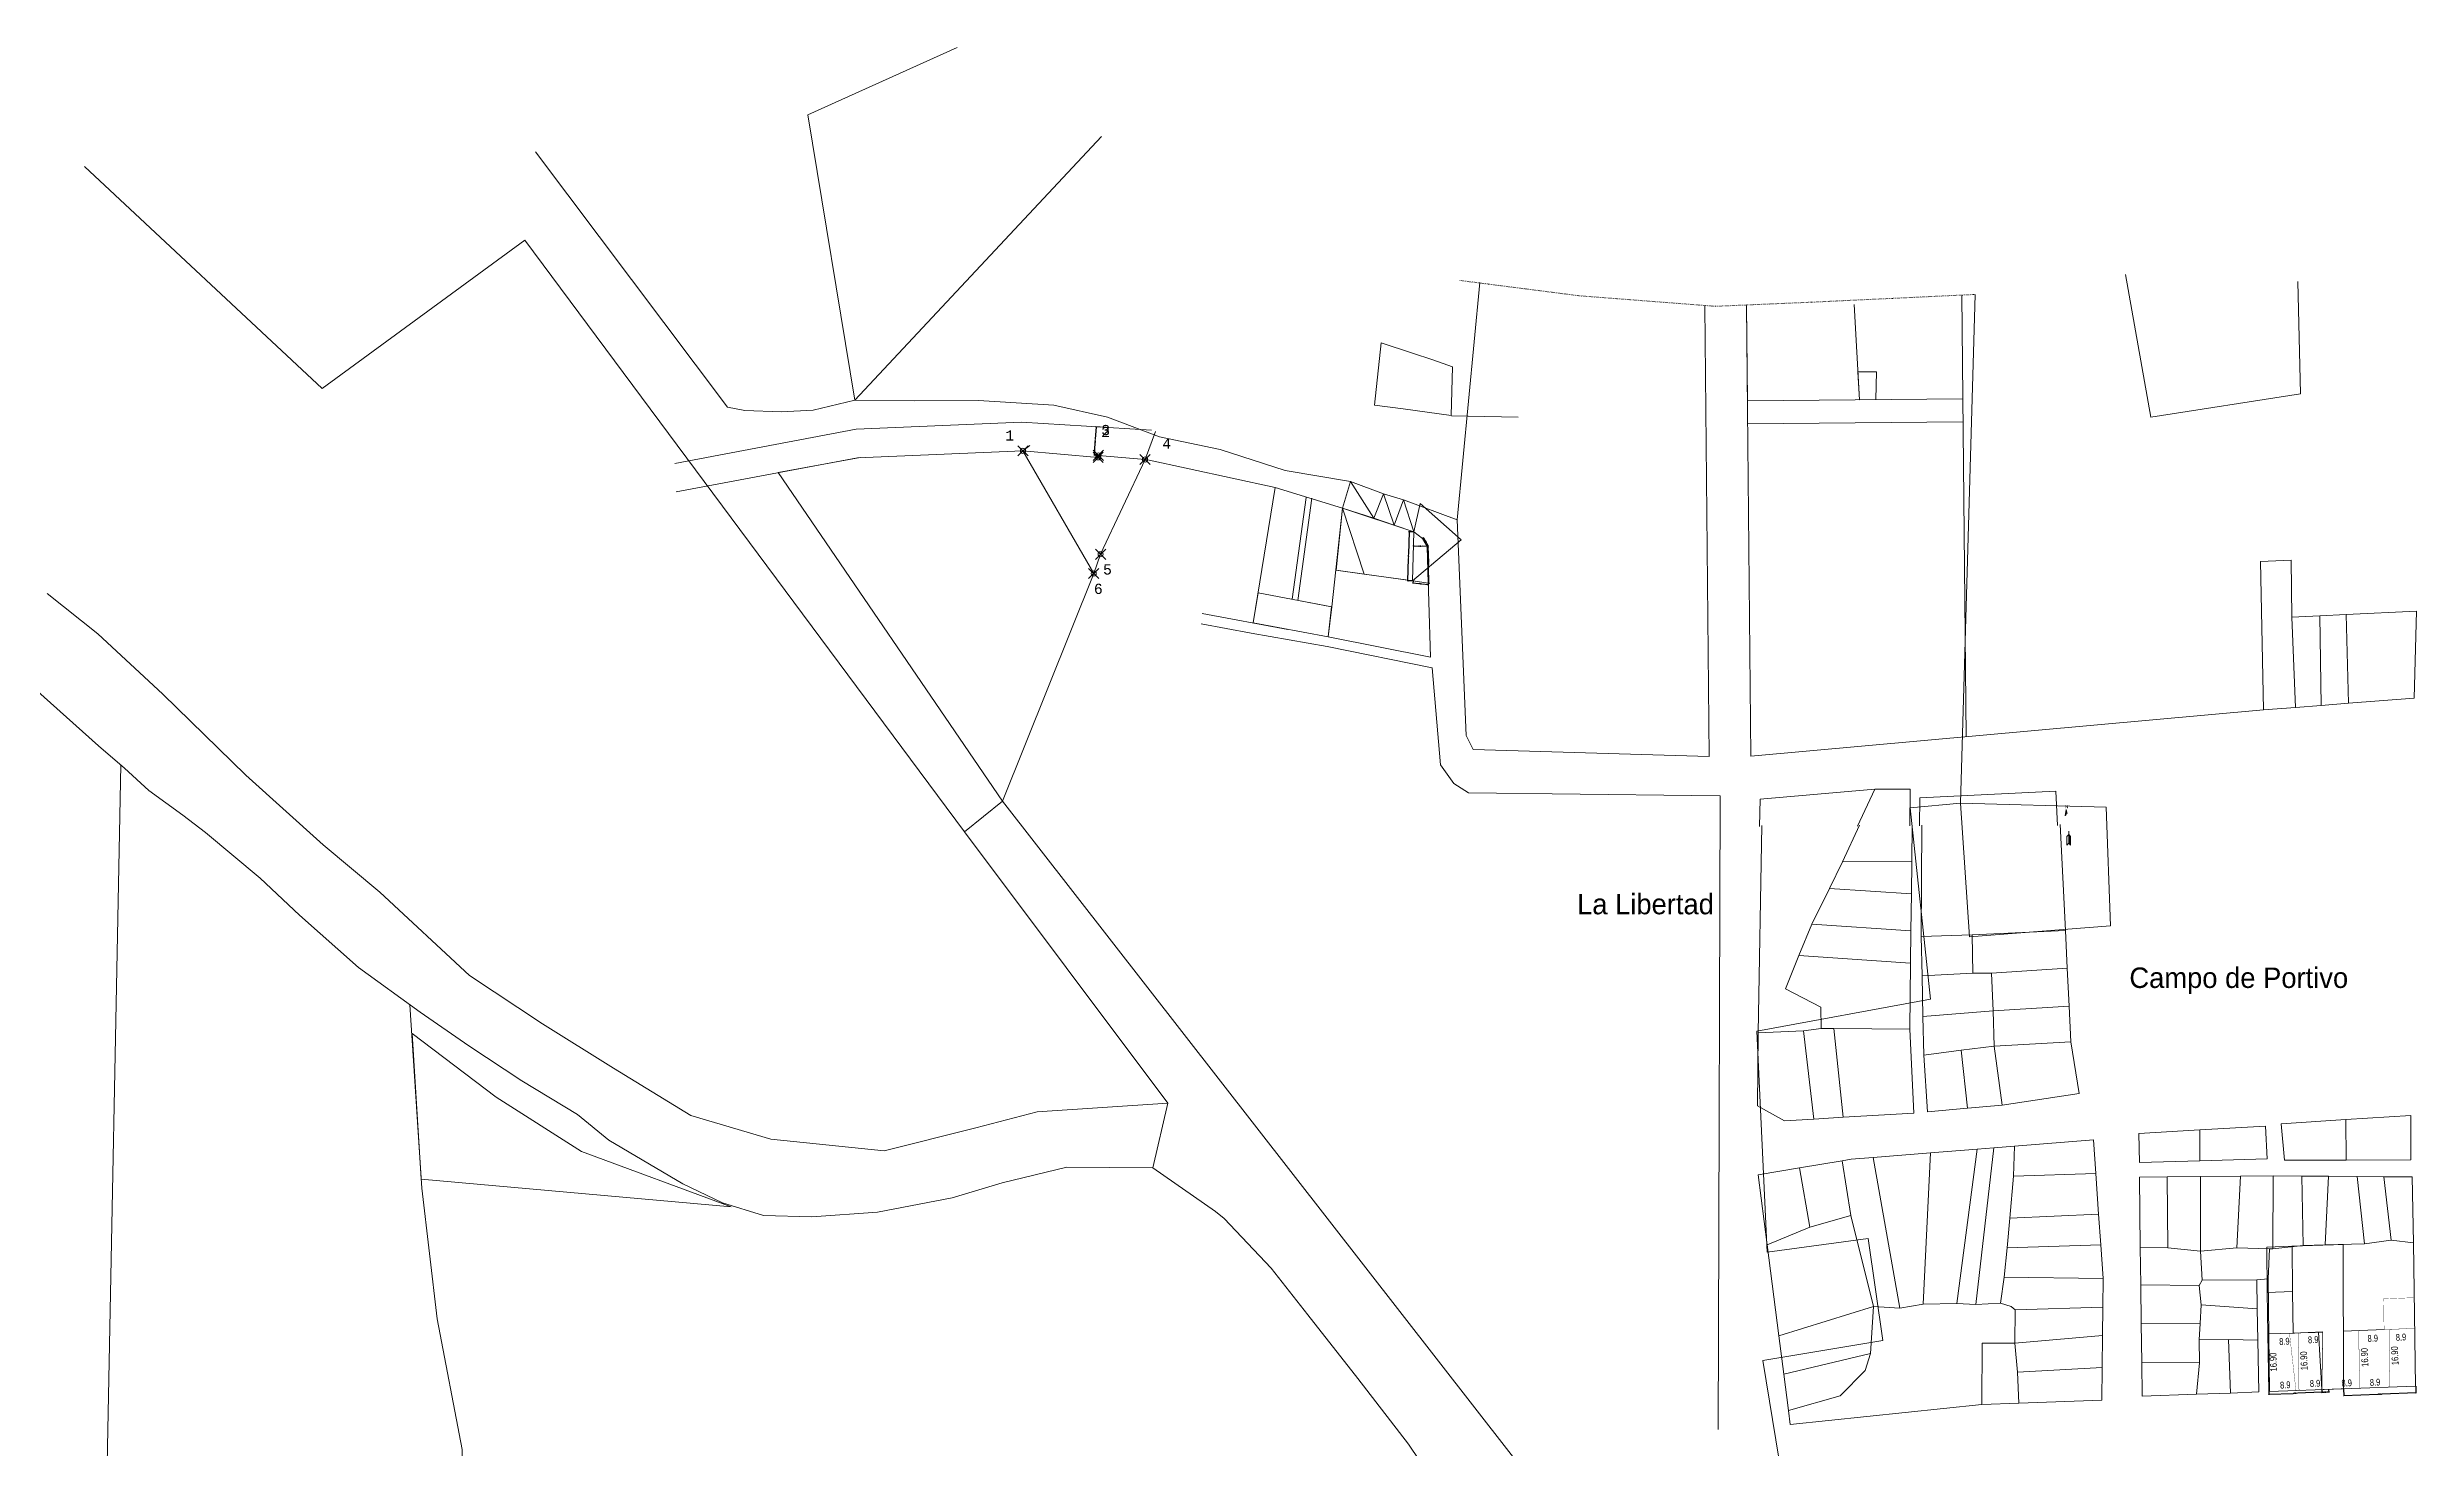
# Model space of a CAD drawing. Header units: millimetres. Extents: x 605783 to 622482, y 1302882 to 1322290.
# Drawn here: x 620974 to 621670, y 1321553 to 1321964 of the extents above; entities that cross this region are included whole.
import ezdxf
from ezdxf.enums import TextEntityAlignment as Align

# ---------------------------------------------------------------- set-up
doc = ezdxf.new("R2010")
doc.units = ezdxf.units.MM
doc.header["$PDMODE"] = 35
doc.header["$PDSIZE"] = 1.5
doc.linetypes.add('DOT', pattern=[0.25, 0, -0.25])
for name, color, linetype in [('2', 7, 'Continuous'), ('3', 7, 'Continuous'), ('4', 7, 'Continuous'), ('CVL_CUADCON_LIN', 8, 'Continuous'), ('CVL_CUADCON_TIT', 1, 'Continuous'), ('CVL_PUNTO', 250, 'Continuous'), ('CVL_PUNTO_NUM', 2, 'Continuous')]:
    doc.layers.add(name, color=color, linetype=linetype)
for name, color, linetype, lineweight in [('Nivel 26', 7, 'Continuous', 0), ('Nivel 3', 7, 'Continuous', 0), ('Nivel 30', 7, 'Continuous', 0), ('Nivel 7', 7, 'Continuous', 0)]:
    doc.layers.add(name, color=color, linetype=linetype, lineweight=lineweight)
doc.styles.add('MONOTXT4', font='Monotxt4.shx')
doc.styles.add('ROMANS', font='ROMANS', dxfattribs={"height": 0.2})
doc.styles.add('Style-CHAR_FAST_FONT', font='CHAR_FAST_FONT.shx')
doc.styles.add('Style-INTL_ENGINEERING', font='INTL_ENGINEERING.shx')
doc.dimstyles.new('STANDARD$0', dxfattribs={"dimtxt": 0.6, "dimasz": 0.5, "dimexe": 0.125, "dimexo": 0.000625, "dimgap": 0.0625, "dimtad": 0, "dimzin": 1, "dimdsep": 46, "dimtxsty": 'ROMANS', "dimblk1": 'ARCHTICK', "dimblk2": 'ARCHTICK', "dimsah": 1, "dimcen": 2.5, "dimclrd": 1, "dimclre": 1, "dimclrt": 30, "dimaunit": 1, "dimadec": 0, "dimazin": 0, "dimtfac": 1, "dimtix": 1, "dimtofl": 0, "dimtmove": 1, "dimatfit": 3, "dimldrblk": 'ARCHTICK', "dimfxl": 1, "dimtolj": 1, "dimtzin": 1, "dimarcsym": 0})

# ---------------------------------------------------------------- blocks, each defined once
blk = doc.blocks.new('_ARCHTICK')
at = {"color": 0, "linetype": 'ByBlock', "const_width": 0.15}
blk.add_lwpolyline([(-0.5, -0.5), (0.5, 0.5)], dxfattribs=at)
blk = doc.blocks.new('*D316')
at = {"layer": 'CVL_CUADCON_LIN', "color": 1, "lineweight": -2, "ltscale": 0.5, "transparency": 16777216}
for p, q in [((621626.14, 1321569.38), (621626.17, 1321568.46)), ((621626.17, 1321568.58), (621633.33, 1321568.85)), ((621641.76, 1321569.16), (621634.59, 1321568.9)), ((621641.73, 1321569.96), (621641.76, 1321569.04))]:
    blk.add_line(p, q, dxfattribs=at)
at = {"layer": 'Defpoints', "color": 0, "lineweight": 5, "ltscale": 0.5, "transparency": 16777216}
for p in [(621626.14, 1321569.38), (621641.73, 1321569.96), (621641.76, 1321569.16)]:
    blk.add_point(p, dxfattribs=at)
at = {"layer": 'CVL_CUADCON_LIN', "color": 1, "lineweight": -2, "ltscale": 0.5, "transparency": 16777216, "xscale": 0.5, "yscale": 0.5, "zscale": 0.5}
for p, rotation in [((621626.17, 1321568.58), 182.1297429519636), ((621641.76, 1321569.16), 2.129742951963583)]:
    blk.add_blockref('_ARCHTICK', p, dxfattribs=dict(at, rotation=rotation))
at = {"layer": 'CVL_CUADCON_LIN', "color": 30, "lineweight": 5, "ltscale": 0.5, "transparency": 16777216, "insert": (621633.96, 1321568.87), "char_height": 0.2, "attachment_point": 5, "rotation": 2.12974, "style": 'ROMANS'}
blk.add_mtext('\\A1;15.60m.', dxfattribs=at)
blk = doc.blocks.new('*D317')
at = {"layer": 'CVL_CUADCON_LIN', "color": 1, "lineweight": -2, "ltscale": 0.5, "transparency": 16777216}
for p, q in [((621648.12, 1321570.2), (621648.2, 1321568.09)), ((621648.2, 1321568.21), (621658.12, 1321568.58)), ((621669.34, 1321569), (621659.42, 1321568.63)), ((621669.27, 1321570.99), (621669.35, 1321568.88))]:
    blk.add_line(p, q, dxfattribs=at)
at = {"layer": 'Defpoints', "color": 0, "lineweight": 5, "ltscale": 0.5, "transparency": 16777216}
for p in [(621648.12, 1321570.2), (621669.27, 1321570.99), (621669.34, 1321569)]:
    blk.add_point(p, dxfattribs=at)
at = {"layer": 'CVL_CUADCON_LIN', "color": 1, "lineweight": -2, "ltscale": 0.5, "transparency": 16777216, "xscale": 0.5, "yscale": 0.5, "zscale": 0.5}
for p, rotation in [((621648.2, 1321568.21), 182.1297429519543), ((621669.34, 1321569), 2.129742951954347)]:
    blk.add_blockref('_ARCHTICK', p, dxfattribs=dict(at, rotation=rotation))
at = {"layer": 'CVL_CUADCON_LIN', "color": 30, "lineweight": 5, "ltscale": 0.5, "transparency": 16777216, "insert": (621658.77, 1321568.61), "char_height": 0.2, "attachment_point": 5, "rotation": 2.12974, "style": 'ROMANS'}
blk.add_mtext('\\A1;21.16m.', dxfattribs=at)
blk = doc.blocks.new('*D318')
at = {"layer": 'CVL_CUADCON_LIN', "color": 1, "lineweight": -2, "ltscale": 0.5, "transparency": 16777216}
for p, q in [((621641.73, 1321569.96), (621641.76, 1321569.04)), ((621641.76, 1321569.16), (621642.2, 1321569.18)), ((621643.75, 1321569.24), (621643.31, 1321569.22)), ((621643.72, 1321570.04), (621643.76, 1321569.11))]:
    blk.add_line(p, q, dxfattribs=at)
at = {"layer": 'Defpoints', "color": 0, "lineweight": 5, "ltscale": 0.5, "transparency": 16777216}
for p in [(621641.73, 1321569.96), (621643.72, 1321570.04), (621643.75, 1321569.24)]:
    blk.add_point(p, dxfattribs=at)
at = {"layer": 'CVL_CUADCON_LIN', "color": 1, "lineweight": -2, "ltscale": 0.5, "transparency": 16777216, "xscale": 0.5, "yscale": 0.5, "zscale": 0.5}
for p, rotation in [((621641.76, 1321569.16), 182.1297429485136), ((621643.75, 1321569.24), 2.129742948513597)]:
    blk.add_blockref('_ARCHTICK', p, dxfattribs=dict(at, rotation=rotation))
at = {"layer": 'CVL_CUADCON_LIN', "color": 30, "lineweight": 5, "ltscale": 0.5, "transparency": 16777216, "insert": (621642.76, 1321569.2), "char_height": 0.2, "attachment_point": 5, "rotation": 2.12974, "style": 'ROMANS'}
blk.add_mtext('\\A1;2.00m.', dxfattribs=at)
blk = doc.blocks.new('*D319')
at = {"layer": 'CVL_CUADCON_TIT', "color": 1, "lineweight": -2, "ltscale": 0.5, "transparency": 16777216}
for p, q in [((621281.96, 1321852.53), (621281.74, 1321848.93)), ((621283.14, 1321852.46), (621281.83, 1321852.54)), ((621282.63, 1321844.16), (621281.32, 1321844.24)), ((621281.45, 1321844.23), (621281.67, 1321847.83))]:
    blk.add_line(p, q, dxfattribs=at)
at = {"layer": 'Defpoints', "color": 0, "lineweight": 5, "ltscale": 0.5, "transparency": 16777216}
for p in [(621281.96, 1321852.53), (621283.14, 1321852.46), (621282.63, 1321844.16)]:
    blk.add_point(p, dxfattribs=at)
at = {"layer": 'CVL_CUADCON_TIT', "color": 1, "lineweight": -2, "ltscale": 0.5, "transparency": 16777216, "xscale": 0.5, "yscale": 0.5, "zscale": 0.5}
for p, rotation in [((621281.96, 1321852.53), 86.49415298724948), ((621281.45, 1321844.23), 266.4941529872495)]:
    blk.add_blockref('_ARCHTICK', p, dxfattribs=dict(at, rotation=rotation))
at = {"layer": 'CVL_CUADCON_TIT', "color": 30, "lineweight": 5, "ltscale": 0.5, "transparency": 16777216, "insert": (621281.7, 1321848.38), "char_height": 0.2, "attachment_point": 5, "rotation": 86.49415, "style": 'ROMANS'}
blk.add_mtext('\\A1;8.32m.', dxfattribs=at)
blk = doc.blocks.new('*D309')
at = {"layer": 'CVL_CUADCON_TIT', "color": 1, "lineweight": -2, "ltscale": 0.5, "transparency": 16777216}
for p, q in [((621375.03, 1321807.3), (621374.94, 1321806.67)), ((621374.96, 1321806.8), (621376.63, 1321806.56)), ((621379.4, 1321806.18), (621377.73, 1321806.41)), ((621379.47, 1321806.68), (621379.39, 1321806.06))]:
    blk.add_line(p, q, dxfattribs=at)
at = {"layer": 'Defpoints', "color": 0, "lineweight": 5, "ltscale": 0.5, "transparency": 16777216}
for p in [(621375.03, 1321807.3), (621379.4, 1321806.18), (621379.47, 1321806.68)]:
    blk.add_point(p, dxfattribs=at)
at = {"layer": 'CVL_CUADCON_TIT', "color": 1, "lineweight": -2, "ltscale": 0.5, "transparency": 16777216, "xscale": 0.5, "yscale": 0.5, "zscale": 0.5}
for p, rotation in [((621374.96, 1321806.8), 172.1062947444816), ((621379.4, 1321806.18), 352.1062947444817)]:
    blk.add_blockref('_ARCHTICK', p, dxfattribs=dict(at, rotation=rotation))
at = {"layer": 'CVL_CUADCON_TIT', "color": 30, "lineweight": 5, "ltscale": 0.5, "transparency": 16777216, "insert": (621377.18, 1321806.49), "char_height": 0.2, "attachment_point": 5, "rotation": 352.10629, "style": 'ROMANS'}
blk.add_mtext('\\A1;{\\C7;4.49m.}', dxfattribs=at)
blk = doc.blocks.new('*D310')
at = {"layer": 'CVL_CUADCON_TIT', "color": 1, "lineweight": -2, "ltscale": 0.5, "transparency": 16777216}
for p, q in [((621379.16, 1321817.43), (621379.47, 1321817.44)), ((621379.35, 1321817.44), (621379.48, 1321812.7)), ((621379.66, 1321806.69), (621379.52, 1321811.43)), ((621379.47, 1321806.68), (621379.78, 1321806.69))]:
    blk.add_line(p, q, dxfattribs=at)
at = {"layer": 'Defpoints', "color": 0, "lineweight": 5, "ltscale": 0.5, "transparency": 16777216}
for p in [(621379.16, 1321817.43), (621379.35, 1321817.44), (621379.47, 1321806.68)]:
    blk.add_point(p, dxfattribs=at)
at = {"layer": 'CVL_CUADCON_TIT', "color": 1, "lineweight": -2, "ltscale": 0.5, "transparency": 16777216, "xscale": 0.5, "yscale": 0.5, "zscale": 0.5}
for p, rotation in [((621379.35, 1321817.44), 91.67639473577674), ((621379.66, 1321806.69), 271.6763947357767)]:
    blk.add_blockref('_ARCHTICK', p, dxfattribs=dict(at, rotation=rotation))
at = {"layer": 'CVL_CUADCON_TIT', "color": 30, "lineweight": 5, "ltscale": 0.5, "transparency": 16777216, "insert": (621379.5, 1321812.06), "char_height": 0.2, "attachment_point": 5, "rotation": 271.67639, "style": 'ROMANS'}
blk.add_mtext('\\A1;{\\C7;10.75m.}', dxfattribs=at)
blk = doc.blocks.new('*D311')
at = {"layer": 'CVL_CUADCON_TIT', "color": 1, "lineweight": -2, "ltscale": 0.5, "transparency": 16777216}
for p, q in [((621375.14, 1321817.62), (621375.14, 1321817.74)), ((621375.14, 1321817.61), (621376.59, 1321817.55)), ((621379.16, 1321817.43), (621377.7, 1321817.5)), ((621379.16, 1321817.43), (621379.16, 1321817.56))]:
    blk.add_line(p, q, dxfattribs=at)
at = {"layer": 'Defpoints', "color": 0, "lineweight": 5, "ltscale": 0.5, "transparency": 16777216}
for p in [(621375.14, 1321817.61), (621379.16, 1321817.43), (621379.16, 1321817.43)]:
    blk.add_point(p, dxfattribs=at)
at = {"layer": 'CVL_CUADCON_TIT', "color": 1, "lineweight": -2, "ltscale": 0.5, "transparency": 16777216, "xscale": 0.5, "yscale": 0.5, "zscale": 0.5}
for p, rotation in [((621375.14, 1321817.61), 177.4144216262781), ((621379.16, 1321817.43), 357.4144216262781)]:
    blk.add_blockref('_ARCHTICK', p, dxfattribs=dict(at, rotation=rotation))
at = {"layer": 'CVL_CUADCON_TIT', "color": 30, "lineweight": 5, "ltscale": 0.5, "transparency": 16777216, "insert": (621377.15, 1321817.52), "char_height": 0.2, "attachment_point": 5, "rotation": 357.41442, "style": 'ROMANS'}
blk.add_mtext('\\A1;{\\C7;4.03m.}', dxfattribs=at)
blk = doc.blocks.new('*D312')
at = {"layer": 'CVL_CUADCON_TIT', "color": 1, "lineweight": -2, "ltscale": 0.5, "transparency": 16777216}
for p, q in [((621377.73, 1321819.81), (621378.15, 1321820.06)), ((621378.04, 1321820), (621378.47, 1321819.28)), ((621379.47, 1321817.62), (621379.04, 1321818.33)), ((621379.16, 1321817.43), (621379.57, 1321817.68))]:
    blk.add_line(p, q, dxfattribs=at)
at = {"layer": 'Defpoints', "color": 0, "lineweight": 5, "ltscale": 0.5, "transparency": 16777216}
for p in [(621377.73, 1321819.81), (621378.04, 1321820), (621379.16, 1321817.43)]:
    blk.add_point(p, dxfattribs=at)
at = {"layer": 'CVL_CUADCON_TIT', "color": 1, "lineweight": -2, "ltscale": 0.5, "transparency": 16777216, "xscale": 0.5, "yscale": 0.5, "zscale": 0.5}
for p, rotation in [((621378.04, 1321820), 120.9577141519448), ((621379.47, 1321817.62), 300.9577141519448)]:
    blk.add_blockref('_ARCHTICK', p, dxfattribs=dict(at, rotation=rotation))
at = {"layer": 'CVL_CUADCON_TIT', "color": 30, "lineweight": 5, "ltscale": 0.5, "transparency": 16777216, "insert": (621378.75, 1321818.81), "char_height": 0.2, "attachment_point": 5, "rotation": 300.95771, "style": 'ROMANS'}
blk.add_mtext('\\A1;{\\C7;2.78m.}', dxfattribs=at)
blk = doc.blocks.new('*D313')
at = {"layer": 'CVL_CUADCON_TIT', "color": 1, "lineweight": -2, "ltscale": 0.5, "transparency": 16777216}
for p, q in [((621373.82, 1321821.73), (621373.64, 1321815.18)), ((621375.25, 1321821.69), (621373.7, 1321821.73)), ((621373.43, 1321807.36), (621373.61, 1321813.91)), ((621374.85, 1321807.32), (621373.3, 1321807.37))]:
    blk.add_line(p, q, dxfattribs=at)
at = {"layer": 'Defpoints', "color": 0, "lineweight": 5, "ltscale": 0.5, "transparency": 16777216}
for p in [(621373.82, 1321821.73), (621375.25, 1321821.69), (621374.85, 1321807.32)]:
    blk.add_point(p, dxfattribs=at)
at = {"layer": 'CVL_CUADCON_TIT', "color": 1, "lineweight": -2, "ltscale": 0.5, "transparency": 16777216, "xscale": 0.5, "yscale": 0.5, "zscale": 0.5}
for p, rotation in [((621373.82, 1321821.73), 88.425421844656), ((621373.43, 1321807.36), 268.425421844656)]:
    blk.add_blockref('_ARCHTICK', p, dxfattribs=dict(at, rotation=rotation))
at = {"layer": 'CVL_CUADCON_TIT', "color": 30, "lineweight": 5, "ltscale": 0.5, "transparency": 16777216, "insert": (621373.63, 1321814.55), "char_height": 0.2, "attachment_point": 5, "rotation": 88.42542, "style": 'ROMANS'}
blk.add_mtext('\\A1;14.37m.', dxfattribs=at)

msp = doc.modelspace()

# ---------------------------------------------------------------- linework, layer by layer
at = {"color": 1, "lineweight": 5}
msp.add_lwpolyline([(621174.88535, 1321623.61557), (621083.91405, 1321631.70207), (621081.25375, 1321674.51947), (621105.90785, 1321655.80907), (621130.91155, 1321639.87367)], close=True, dxfattribs=at)
at = {"layer": '2', "color": 1, "linetype": 'Continuous', "lineweight": 5}
for p, q in [((621211.10392, 1321860.32593), (621283.56992, 1321937.73093)), ((621114.27392, 1321907.29993), (621243.35892, 1321733.70493)), ((621539.96292, 1321891.40193), (621535.65092, 1321742.09893)), ((621212.72792, 1321843.56393), (621188.61592, 1321839.10793)), ((621188.61592, 1321839.10793), (621254.48592, 1321742.66193)), ((621254.48592, 1321742.66193), (621281.27726, 1321809.46335)), ((621254.48592, 1321742.66193), (621243.35892, 1321733.70493)), ((621254.48592, 1321742.66193), (621476.90235, 1321457.01289)), ((621243.35892, 1321733.70493), (621303.03192, 1321653.99593)), ((621303.03192, 1321653.99593), (621298.63092, 1321635.07593)), ((621303.03192, 1321653.99593), (621298.63092, 1321635.07593))]:
    msp.add_line(p, q, dxfattribs=at)
for points in [[(621241.23692, 1321963.91993), (621197.39692, 1321944.10593), (621211.10392, 1321860.32593)], [(621114.27392, 1321907.29993), (621054.82092, 1321863.76593), (620985.06992, 1321928.93393)], [(621117.42392, 1321933.23693), (621173.76492, 1321858.33693), (621178.85292, 1321857.34893), (621189.52692, 1321856.90093), (621198.92492, 1321857.46193), (621211.10392, 1321860.32593)], [(621300.60592, 1321849.64893), (621318.41392, 1321845.93793), (621337.50692, 1321839.69293), (621356.66468, 1321836.46814), (621366.35468, 1321832.91314), (621372.16568, 1321831.14314), (621387.90192, 1321825.23793), (621394.60392, 1321894.90293)], [(621584.13892, 1321897.24093), (621591.50092, 1321855.35393), (621635.41792, 1321862.20793), (621634.71392, 1321895.23893)], [(621211.10392, 1321860.32593), (621228.63692, 1321860.17093), (621247.43892, 1321860.27693), (621269.55292, 1321858.87693), (621285.32592, 1321855.40793), (621300.60592, 1321849.64893)], [(621303.03192, 1321653.99593), (621264.67992, 1321651.49293), (621246.66692, 1321646.81693), (621219.77392, 1321640.05893), (621186.46892, 1321643.42893), (621163.05092, 1321650.41193), (621140.35592, 1321664.25993), (621119.44292, 1321677.35593), (621098.01692, 1321691.46593), (621071.70092, 1321715.96693), (621055.10292, 1321729.84993), (621032.36892, 1321750.30493), (621008.08992, 1321774.05493), (620988.92892, 1321791.73493), (620974.12192, 1321803.59493)], [(621303.03192, 1321653.99593), (621264.67992, 1321651.49293), (621246.66692, 1321646.81693), (621219.77392, 1321640.05893), (621186.46892, 1321643.42893), (621163.05092, 1321650.41193), (621140.35592, 1321664.25993), (621119.44292, 1321677.35593), (621098.01692, 1321691.46593), (621071.70092, 1321715.96693), (621055.10292, 1321729.84993), (621032.36892, 1321750.30493), (621008.08992, 1321774.05493), (620988.92892, 1321791.73493), (620974.12192, 1321803.59493)], [(621298.63092, 1321635.07593), (621273.41392, 1321635.27893), (621254.38592, 1321630.59693), (621239.67492, 1321626.19393), (621217.84792, 1321622.00593), (621198.54492, 1321620.62593), (621184.31392, 1321621.05493), (621172.34992, 1321624.79893), (621160.62892, 1321630.32293), (621138.95592, 1321643.16093), (621129.76392, 1321650.73293), (621113.44492, 1321660.55093), (621097.88392, 1321670.88193), (621083.59692, 1321680.71193), (621065.47992, 1321693.82393), (621048.11092, 1321709.22693), (621036.61292, 1321720.08893), (621020.52592, 1321733.46693), (621013.88992, 1321738.51093), (621003.93792, 1321745.82493), (620996.78492, 1321752.39093), (620989.12292, 1321758.95493), (620960.98692, 1321784.15593)], [(621840.31692, 1321442.31393), (621533.00892, 1321432.19993), (621531.15492, 1321478.96293), (621494.86792, 1321473.39093), (621477.61492, 1321578.52293), (621512.88392, 1321584.34193), (621508.60792, 1321614.31193), (621478.91492, 1321610.30693), (621475.91792, 1321675.11193), (621526.91092, 1321684.59193), (621520.92692, 1321740.73393), (621535.65092, 1321742.09893)], [(621586.01792, 1321227.90193), (621576.05592, 1321235.71793), (621567.09892, 1321245.06593), (621558.65292, 1321253.90893), (621549.40092, 1321269.10193), (621539.82492, 1321294.20793), (621532.50392, 1321323.64893), (621526.49292, 1321347.50593), (621514.87992, 1321373.36093), (621500.76492, 1321393.60693), (621484.11692, 1321412.81893), (621464.66492, 1321433.53893), (621446.21592, 1321456.04493), (621428.77192, 1321480.08293), (621407.75992, 1321505.87693), (621386.98292, 1321534.21493), (621373.63392, 1321553.95693), (621358.76492, 1321573.18093), (621344.15292, 1321591.89893), (621333.38692, 1321605.55693), (621319.56592, 1321620.21193), (621317.01192, 1321622.22893), (621298.63092, 1321635.07593)]]:
    msp.add_lwpolyline(points, dxfattribs=at)
msp.add_lwpolyline([(621535.65092, 1321742.09893), (621578.45592, 1321740.92893), (621579.67792, 1321706.12293), (621538.28192, 1321702.83993)], close=True, dxfattribs=at)
at = {"layer": '3', "color": 1, "linetype": 'DOT', "lineweight": 5}
msp.add_lwpolyline([(621388.75692, 1321895.50493), (621423.84692, 1321891.00193), (621463.75692, 1321887.92293), (621491.19192, 1321889.09393), (621539.96292, 1321891.40193)], dxfattribs=at)
at = {"layer": '4', "color": 1, "linetype": 'Continuous', "lineweight": 5}
msp.add_line((620995.70992, 1321753.31193), (620988.95792, 1321409.47793), dxfattribs=at)
msp.add_lwpolyline([(621100.08792, 1321434.65293), (621095.33192, 1321469.96393), (621095.12392, 1321509.87093), (621095.91892, 1321552.32593), (621088.60692, 1321590.67493), (621084.08892, 1321629.03693), (621080.55392, 1321682.91493)], dxfattribs=at)
at = {"layer": 'CVL_CUADCON_LIN', "color": 1, "lineweight": 5, "ltscale": 0.5}
for p, q in [((621461.89898, 1321755.74721), (621460.62349, 1321888.0168)), ((621474.1235, 1321755.8651), (621472.84801, 1321888.13468)), ((621387.90192, 1321825.23793), (621390.62473, 1321761.95668)), ((621390.62473, 1321761.95668), (621392.67523, 1321757.82089)), ((621392.67523, 1321757.82089), (621461.89898, 1321755.74721)), ((621640.73472, 1321586.83948), (621641.72612, 1321569.96306)), ((621660.00075, 1321587.57326), (621648.09994, 1321587.10801))]:
    msp.add_line(p, q, dxfattribs=at)
at = {"layer": 'CVL_CUADCON_LIN', "color": 1, "lineweight": 5, "ltscale": 0.5, "flags": 128}
for points in [[(621472.84801, 1321888.13468), (621473.118, 1321860.13598)], [(621506.04432, 1321860.4741), (621504.48783, 1321888.43081)], [(621536.02167, 1321891.21542), (621537.3529, 1321761.58068)], [(621505.58849, 1321868.66142), (621510.98849, 1321868.66142), (621510.84407, 1321860.52339)], [(621473.118, 1321860.13598), (621536.33416, 1321860.78515)], [(621506.04432, 1321860.4741), (621510.84407, 1321860.52339)], [(621473.18726, 1321853.39194), (621536.40342, 1321854.04111)], [(621334.55906, 1321834.73014), (621296.63328, 1321842.9512)], [(621328.0716, 1321794.96305), (621334.55906, 1321834.73014), (621354.27768, 1321828.70514)], [(621339.46414, 1321801.92978), (621343.57629, 1321831.83343)], [(621341.13699, 1321801.61602), (621345.26044, 1321831.60184)], [(621328.0716, 1321794.96305), (621350.0919, 1321790.85615), (621351.14367, 1321799.74414), (621354.27768, 1321828.70514)], [(621350.0919, 1321790.85615), (621380.11117, 1321784.94188), (621379.15849, 1321817.43331), (621377.72962, 1321819.81352), (621375.24768, 1321821.68814), (621354.27768, 1321828.70514)], [(621328.0716, 1321794.96305), (621329.51262, 1321803.79628)], [(621351.07569, 1321799.75192), (621339.28136, 1321801.96406), (621329.51262, 1321803.79628)], [(621338.24301, 1321793.04969), (621313.12804, 1321797.77411)], [(621328.0716, 1321794.96305), (621350.0919, 1321790.85615), (621351.07569, 1321799.75192)], [(621327.46617, 1321791.94079), (621312.76387, 1321794.70646)], [(621380.5943, 1321781.83687), (621349.76285, 1321788.07555), (621327.46617, 1321791.94079)], [(621338.23967, 1321793.0254), (621338.2452, 1321793.06562)], [(621380.5943, 1321781.83687), (621383.08688, 1321753.28318), (621386.91435, 1321747.87489), (621391.26949, 1321745.10491), (621456.81278, 1321744.33081), (621465.13306, 1321744.23254), (621464.65017, 1321586.51173), (621464.56364, 1321558.24636)], [(621474.1235, 1321755.8651), (621624.56609, 1321769.46426)], [(621625.5572, 1321611.77928), (621633.00206, 1321612.05614), (621633.16276, 1321598.75712)], [(621625.7179, 1321598.48026), (621625.5572, 1321611.77928)], [(621633.00206, 1321612.05614), (621647.99318, 1321612.57219), (621648.12174, 1321570.2009)], [(621625.86531, 1321586.28115), (621625.7179, 1321598.48026)], [(621633.31017, 1321586.55801), (621642.0038, 1321586.88131)], [(621633.31017, 1321586.55801), (621642.0038, 1321586.88131)], [(621633.31017, 1321586.55801), (621625.86531, 1321586.28115)], [(621625.86531, 1321586.28115), (621626.1369, 1321569.38333)]]:
    msp.add_lwpolyline(points, dxfattribs=at)
for points in [[(621510.84407, 1321860.52339), (621506.04432, 1321860.4741), (621505.58849, 1321868.66142), (621510.98849, 1321868.66142)], [(621328.0716, 1321794.96305), (621350.0919, 1321790.85615), (621351.14367, 1321799.74414), (621329.51262, 1321803.79628)], [(621174.88535, 1321623.61557), (621083.91405, 1321631.70207), (621081.25375, 1321674.51947), (621105.90785, 1321655.80907), (621130.91155, 1321639.87367)], [(621633.16276, 1321598.75712), (621625.7179, 1321598.48026), (621625.5572, 1321611.77928), (621633.00206, 1321612.05614)], [(621625.7179, 1321598.48026), (621633.16276, 1321598.75712), (621633.31017, 1321586.55801), (621625.86531, 1321586.28115)]]:
    msp.add_lwpolyline(points, close=True, dxfattribs=at)
for points, const_width in [([(621641.72616, 1321569.96306), (621642.00182, 1321586.7608), (621633.31016, 1321586.55863), (621633.00206, 1321612.05614), (621647.9945, 1321612.53222), (621648.12174, 1321570.2009)], 0.2), ([(621668.84819, 1321596.93388), (621668.99347, 1321587.93505), (621660.00075, 1321587.57326), (621659.85547, 1321596.57209)], 0.08), ([(621634.13137, 1321569.68063), (621641.72612, 1321569.96306), (621640.73472, 1321586.83948), (621632.24746, 1321586.37466)], 0.08), ([(621661.71231, 1321570.70631), (621669.26709, 1321570.98726), (621668.99347, 1321587.93505), (621661.44072, 1321587.60413)], 0.1)]:
    msp.add_lwpolyline(points, close=True, dxfattribs=dict(at, const_width=const_width))
for points, const_width in [([(621633.31017, 1321586.55801), (621633.00206, 1321612.05614)], 0.2), ([(621668.99347, 1321587.93505), (621668.84819, 1321596.93388)], 0.08), ([(621642.0038, 1321586.88131), (621634.75916, 1321586.61189), (621625.86531, 1321586.28115)], 0.1), ([(621640.73503, 1321586.83412), (621632.24746, 1321586.37466), (621634.13137, 1321569.68063)], 0.08), ([(621635.03075, 1321569.71407), (621634.75916, 1321586.61189)], 0.1), ([(621642.00391, 1321586.88818), (621641.72615, 1321569.96244)], 0.2), ([(621661.44072, 1321587.60413), (621652.54687, 1321587.27338), (621648.07044, 1321587.10691)], 0.1), ([(621652.81846, 1321570.37557), (621652.54687, 1321587.27338)], 0.1), ([(621668.99347, 1321587.93505), (621660.00075, 1321587.57326)], 0.08), ([(621669.26709, 1321570.98726), (621668.99347, 1321587.93505)], 0.1), ([(621626.1369, 1321569.38333), (621625.86531, 1321586.28115)], 0.1), ([(621661.71231, 1321570.70631), (621652.81846, 1321570.37557), (621643.9246, 1321570.04482), (621635.03075, 1321569.71407), (621626.1369, 1321569.38333)], 0.1), ([(621641.72612, 1321569.96306), (621634.13137, 1321569.68063)], 0.08)]:
    msp.add_lwpolyline(points, dxfattribs=dict(at, const_width=const_width))
at = {"layer": 'CVL_CUADCON_TIT', "color": 1, "lineweight": 5, "ltscale": 0.5}
for p, q in [((621211.53068, 1321851.86026), (621158.34184, 1321841.79547)), ((621260.11045, 1321853.87323), (621211.53068, 1321851.86026)), ((621298.24993, 1321851.53662), (621260.11045, 1321853.87323)), ((621296.42563, 1321843.27528), (621299.40153, 1321851.19163)), ((621386.25834, 1321855.74427), (621405.79834, 1321855.37327)), ((621260.50782, 1321845.49966), (621211.92805, 1321843.48669)), ((621260.51121, 1321845.54804), (621262.4753, 1321847.08457)), ((621211.92805, 1321843.48669), (621158.73921, 1321833.42189)), ((621354.27777, 1321828.70598), (621356.66477, 1321836.46898)), ((621356.66477, 1321836.46898), (621363.51977, 1321825.70498)), ((621363.51977, 1321825.70498), (621366.35477, 1321832.91398)), ((621366.35477, 1321832.91398), (621369.47677, 1321823.69898)), ((621369.47677, 1321823.69898), (621372.16577, 1321831.14398)), ((621372.16577, 1321831.14398), (621375.24777, 1321821.68898)), ((621375.24777, 1321821.68898), (621377.06977, 1321830.06998)), ((621377.06977, 1321830.06998), (621389.07177, 1321819.40598)), ((621360.69277, 1321809.33898), (621354.27777, 1321828.70598)), ((621389.07177, 1321819.40598), (621374.85277, 1321807.32498)), ((621352.34268, 1321810.44514), (621360.69268, 1321809.33814))]:
    msp.add_line(p, q, dxfattribs=at)
at = {"layer": 'CVL_CUADCON_TIT', "color": 1, "lineweight": 5, "ltscale": 0.5, "flags": 128}
for points in [[(621386.19826, 1321855.82989), (621372.05587, 1321857.79073), (621363.68826, 1321858.95089), (621365.62326, 1321877.21089), (621374.86526, 1321874.20989), (621380.82226, 1321872.20389), (621386.59326, 1321870.19389), (621386.19826, 1321855.82989)], [(621379.47369, 1321806.68344), (621379.15849, 1321817.43331), (621377.72962, 1321819.81352), (621375.24768, 1321821.68814), (621369.47668, 1321823.69814), (621363.51539, 1321825.71087), (621354.27768, 1321828.70514), (621352.30215, 1321810.44952), (621360.6798, 1321809.2892), (621375.03089, 1321807.29879), (621379.47369, 1321806.68344)], [(621374.85277, 1321807.32498), (621360.71038, 1321809.28582), (621352.40147, 1321810.43785), (621354.27777, 1321828.70598), (621363.51977, 1321825.70498), (621369.47677, 1321823.69898), (621375.24768, 1321821.68814), (621374.85277, 1321807.32498)]]:
    msp.add_lwpolyline(points, dxfattribs=at)
msp.add_lwpolyline([(621260.50782, 1321845.49966), (621282.56712, 1321843.57276), (621282.63132, 1321844.15776), (621296.32232, 1321842.97006), (621283.29112, 1321815.14096), (621281.28202, 1321809.48486), (621260.50782, 1321845.49966)], close=True, dxfattribs=at)
at = {"layer": 'CVL_PUNTO', "color": 1, "lineweight": 5, "ltscale": 0.5}
for p in [(621260.50782, 1321845.49966), (621282.56712, 1321843.57276), (621282.63132, 1321844.15776), (621296.32232, 1321842.97006), (621283.29112, 1321815.14096), (621281.28202, 1321809.48486)]:
    msp.add_point(p, dxfattribs=at)
at = {"layer": 'Nivel 26', "color": 1, "linetype": 'Continuous', "lineweight": 5, "flags": 128}
for points in [[(621566.35609, 1321738.31926), (621566.72809, 1321740.21826), (621566.95109, 1321739.08026)], [(621566.67609, 1321739.69426), (621566.42309, 1321738.40626)], [(621566.60109, 1321738.63226), (621566.62809, 1321738.90726), (621566.67609, 1321739.42926), (621566.67609, 1321739.69426), (621566.72809, 1321740.21826)], [(621566.72809, 1321738.79526), (621566.72809, 1321740.21826)], [(621566.67609, 1321738.72826), (621566.67609, 1321739.42926), (621566.49409, 1321738.49626)], [(621566.62809, 1321738.66726), (621566.62809, 1321738.90726), (621566.56609, 1321738.58726)], [(621567.44509, 1321730.31626), (621568.00509, 1321729.71626), (621568.00509, 1321732.32726), (621567.44509, 1321732.92826), (621566.88409, 1321732.32726), (621566.88409, 1321729.71626), (621567.44509, 1321730.31626), (621567.44509, 1321733.87626)], [(621567.49709, 1321732.80426), (621567.49709, 1321730.33126), (621567.95409, 1321729.84026), (621567.95409, 1321732.31226), (621567.54509, 1321732.74826), (621567.54509, 1321730.34626), (621567.90509, 1321729.96526), (621567.90509, 1321732.29426), (621567.59709, 1321732.62426), (621567.59709, 1321730.36626), (621567.85309, 1321730.09226), (621567.85309, 1321732.27826), (621567.64909, 1321732.49526), (621567.64909, 1321730.38126), (621567.80109, 1321730.21626), (621567.80109, 1321732.26226), (621567.69709, 1321732.37026), (621567.69709, 1321730.39726), (621567.74909, 1321730.34326), (621567.74909, 1321732.24326)]]:
    msp.add_lwpolyline(points, dxfattribs=at)
at = {"layer": 'Nivel 30', "color": 1, "linetype": 'Continuous', "lineweight": 5}
for p, q in [((621623.76709, 1321813.04426), (621632.69409, 1321813.37726)), ((621624.56609, 1321769.46426), (621623.76709, 1321813.04426)), ((621632.69409, 1321813.37726), (621632.96509, 1321796.71026)), ((621632.96509, 1321796.71026), (621641.13709, 1321797.08526)), ((621632.96509, 1321796.71026), (621634.04009, 1321770.19826)), ((621641.13709, 1321797.08526), (621648.82009, 1321797.43926)), ((621641.50109, 1321770.77526), (621641.13709, 1321797.08526)), ((621648.82009, 1321797.43926), (621669.49209, 1321798.38926)), ((621649.60109, 1321771.40326), (621648.82009, 1321797.43926)), ((621669.49209, 1321798.38926), (621668.78109, 1321772.88826)), ((621634.04009, 1321770.19826), (621624.56609, 1321769.46426)), ((621641.50109, 1321770.77526), (621634.04009, 1321770.19826)), ((621649.60109, 1321771.40326), (621641.50109, 1321770.77526)), ((621668.78109, 1321772.88826), (621649.60109, 1321771.40326)), ((621476.69409, 1321735.26226), (621476.83509, 1321743.27026)), ((621476.83509, 1321743.27026), (621510.49209, 1321746.15926)), ((621505.47409, 1321735.35126), (621510.49209, 1321746.15926)), ((621510.49209, 1321746.15926), (621520.93209, 1321746.21226)), ((621520.93209, 1321746.21226), (621520.79609, 1321735.39826)), ((621523.64809, 1321735.40726), (621523.70109, 1321743.65526)), ((621523.70109, 1321743.65526), (621563.66709, 1321745.60126)), ((621563.66709, 1321745.60126), (621564.17309, 1321735.53326)), ((621476.33209, 1321674.70826), (621477.40509, 1321735.49426)), ((621501.08009, 1321724.89726), (621506.04909, 1321735.60026)), ((621521.51009, 1321735.65726), (621521.37509, 1321724.94226)), ((621524.15409, 1321702.93526), (621524.36309, 1321735.66826)), ((621564.90409, 1321735.81926), (621566.46909, 1321704.70326)), ((621501.08009, 1321724.89726), (621497.20409, 1321717.06926)), ((621501.08009, 1321724.89726), (621521.37509, 1321724.94226)), ((621521.37509, 1321724.94226), (621521.25909, 1321715.49726)), ((621497.20409, 1321717.06926), (621492.02609, 1321706.58326)), ((621497.20409, 1321717.06926), (621521.25909, 1321715.49726)), ((621521.25909, 1321715.49726), (621521.12409, 1321704.62326)), ((621488.18009, 1321697.33426), (621492.02609, 1321706.58326)), ((621492.02609, 1321706.58326), (621521.12409, 1321704.62326)), ((621521.12409, 1321704.62326), (621521.00709, 1321695.08926)), ((621524.15409, 1321702.93526), (621539.09409, 1321703.40126)), ((621524.39209, 1321691.40026), (621524.15409, 1321702.93526)), ((621566.46909, 1321704.70326), (621539.09409, 1321703.40126)), ((621539.28209, 1321692.20626), (621539.09409, 1321703.40126)), ((621566.46909, 1321704.70326), (621567.02009, 1321693.66726)), ((621488.18009, 1321697.33426), (621484.27909, 1321687.60026)), ((621488.18009, 1321697.33426), (621521.00709, 1321695.08926)), ((621521.00709, 1321695.08926), (621520.76709, 1321675.70926)), ((621524.39209, 1321691.40026), (621539.28209, 1321692.20626)), ((621524.63709, 1321679.48726), (621524.39209, 1321691.40026)), ((621544.81709, 1321692.20626), (621539.28209, 1321692.20626)), ((621544.81709, 1321692.20626), (621567.02009, 1321693.66726)), ((621544.81709, 1321692.20626), (621545.29609, 1321681.12926)), ((621567.02009, 1321693.66726), (621567.58109, 1321682.47226)), ((621484.27909, 1321687.60026), (621494.69809, 1321682.24126)), ((621494.69809, 1321682.24126), (621494.77809, 1321675.93426)), ((621545.29609, 1321681.12926), (621524.63709, 1321679.48726)), ((621524.87109, 1321668.07126), (621524.63709, 1321679.48726)), ((621545.29609, 1321681.12926), (621567.58109, 1321682.47226)), ((621545.29609, 1321681.12926), (621545.59509, 1321670.71326)), ((621567.58109, 1321682.47226), (621568.10509, 1321671.98626)), ((621476.10209, 1321653.27126), (621476.33209, 1321674.70826)), ((621476.33209, 1321674.70826), (621489.56009, 1321675.25926)), ((621489.56009, 1321675.25926), (621494.77809, 1321675.93426)), ((621492.58809, 1321649.36326), (621489.56009, 1321675.25926)), ((621494.77809, 1321675.93426), (621498.45009, 1321675.96726)), ((621501.28009, 1321649.87326), (621498.45009, 1321675.96726)), ((621498.45009, 1321675.96726), (621520.76709, 1321675.70926)), ((621520.76709, 1321675.70926), (621521.98609, 1321651.08826)), ((621535.85609, 1321669.61126), (621545.59509, 1321670.71326)), ((621545.59509, 1321670.71326), (621568.10509, 1321671.98626)), ((621547.86409, 1321653.38726), (621545.59509, 1321670.71326)), ((621568.10509, 1321671.98626), (621570.47209, 1321656.90726)), ((621524.87109, 1321668.07126), (621535.85609, 1321669.61126)), ((621525.94109, 1321651.48426), (621524.87109, 1321668.07126)), ((621535.85609, 1321669.61126), (621537.73609, 1321652.50926)), ((621570.47209, 1321656.90726), (621547.86409, 1321653.38726)), ((621483.98509, 1321648.85726), (621476.10209, 1321653.27126)), ((621492.58809, 1321649.36326), (621483.98509, 1321648.85726)), ((621501.28009, 1321649.87326), (621492.58809, 1321649.36326)), ((621521.98609, 1321651.08826), (621501.28009, 1321649.87326)), ((621537.73609, 1321652.50926), (621525.94109, 1321651.48426)), ((621547.86409, 1321653.38726), (621537.73609, 1321652.50926)), ((621629.80509, 1321647.98726), (621648.76709, 1321649.20026)), ((621648.76709, 1321649.20026), (621667.89009, 1321650.42126)), ((621648.76709, 1321649.20026), (621648.82009, 1321637.32026)), ((621667.89009, 1321650.42126), (621667.89309, 1321637.34526)), ((621551.51909, 1321641.37726), (621574.69009, 1321643.22226)), ((621574.69009, 1321643.22226), (621575.38209, 1321633.38426)), ((621587.98109, 1321645.11526), (621605.88009, 1321646.14926)), ((621588.24809, 1321636.64326), (621587.98109, 1321645.11526)), ((621605.88009, 1321646.14926), (621625.17909, 1321647.26426)), ((621605.88009, 1321646.14926), (621605.96009, 1321637.13226)), ((621625.17909, 1321647.26426), (621625.68209, 1321637.67826)), ((621630.79709, 1321637.29626), (621629.80509, 1321647.98726)), ((621488.45509, 1321635.01426), (621500.90809, 1321637.11426)), ((621500.90809, 1321637.11426), (621503.55409, 1321637.55926)), ((621503.53009, 1321621.01326), (621500.90809, 1321637.11426)), ((621503.55409, 1321637.55926), (621510.04509, 1321638.07626)), ((621510.04509, 1321638.07626), (621526.84509, 1321639.41426)), ((621517.86709, 1321593.81826), (621510.04509, 1321638.07626)), ((621526.84509, 1321639.41426), (621524.70709, 1321595.00226)), ((621526.84509, 1321639.41426), (621540.56609, 1321640.50526)), ((621540.56609, 1321640.50526), (621534.58909, 1321595.17526)), ((621540.16409, 1321594.91126), (621545.41609, 1321640.89126)), ((621540.56609, 1321640.50526), (621545.41609, 1321640.89126)), ((621545.41609, 1321640.89126), (621551.51909, 1321641.37726)), ((621551.25209, 1321632.62826), (621551.51909, 1321641.37726)), ((621605.96009, 1321637.13226), (621588.24809, 1321636.64326)), ((621625.68209, 1321637.67826), (621605.96009, 1321637.13226)), ((621648.82009, 1321637.32026), (621630.79709, 1321637.29626)), ((621667.89309, 1321637.34526), (621648.82009, 1321637.32026)), ((621476.29709, 1321632.96526), (621488.45509, 1321635.01426)), ((621478.94009, 1321612.43926), (621476.29709, 1321632.96526)), ((621488.45509, 1321635.01426), (621491.48309, 1321617.58026)), ((621550.19809, 1321620.22026), (621551.25209, 1321632.62826)), ((621551.25209, 1321632.62826), (621575.38209, 1321633.38426)), ((621575.38209, 1321633.38426), (621576.22509, 1321621.40126)), ((621588.16509, 1321632.33026), (621596.30909, 1321632.40726)), ((621588.42909, 1321611.70526), (621588.16509, 1321632.33026)), ((621596.30909, 1321632.40726), (621606.15309, 1321632.50126)), ((621596.30909, 1321632.40726), (621596.54109, 1321611.52826)), ((621606.12709, 1321610.55026), (621606.15309, 1321632.50126)), ((621606.15309, 1321632.50126), (621617.84009, 1321632.61126)), ((621617.84009, 1321632.61126), (621616.78709, 1321611.59526)), ((621617.84009, 1321632.61126), (621627.42409, 1321632.70226)), ((621627.32409, 1321611.21826), (621627.42409, 1321632.70226)), ((621627.42409, 1321632.70226), (621635.82909, 1321632.63026)), ((621635.82909, 1321632.63026), (621643.69309, 1321632.56426)), ((621635.82909, 1321632.63026), (621636.21909, 1321612.24326)), ((621642.74009, 1321612.40026), (621643.69309, 1321632.56426)), ((621643.69309, 1321632.56426), (621652.06809, 1321632.49326)), ((621652.06809, 1321632.49326), (621659.88209, 1321632.42726)), ((621652.06809, 1321632.49326), (621654.20809, 1321612.68826)), ((621659.88209, 1321632.42726), (621668.27709, 1321632.35526)), ((621662.08509, 1321613.77626), (621659.88209, 1321632.42726)), ((621668.27709, 1321632.35526), (621668.58809, 1321613.04526)), ((621576.22509, 1321621.40126), (621550.19809, 1321620.22026)), ((621576.22509, 1321621.40126), (621576.85709, 1321612.40426)), ((621478.94009, 1321612.43926), (621491.48309, 1321617.58026)), ((621491.48309, 1321617.58026), (621503.53009, 1321621.01326)), ((621510.15009, 1321594.36326), (621503.53009, 1321621.01326)), ((621549.35609, 1321611.56926), (621550.19809, 1321620.22026)), ((621482.37509, 1321585.75326), (621478.94009, 1321612.43926)), ((621548.49809, 1321602.95026), (621549.35609, 1321611.56926)), ((621576.85709, 1321612.40426), (621549.35609, 1321611.56926)), ((621576.85709, 1321612.40426), (621577.54609, 1321602.60726)), ((621588.57109, 1321600.65626), (621588.42909, 1321611.70526)), ((621596.54109, 1321611.52826), (621588.42909, 1321611.70526)), ((621596.54109, 1321611.52826), (621606.12709, 1321610.55026)), ((621606.12709, 1321610.55026), (621616.78709, 1321611.59526)), ((621606.12709, 1321610.55026), (621606.57509, 1321602.03826)), ((621626.39609, 1321611.31526), (621616.78709, 1321611.59526)), ((621625.97809, 1321602.41226), (621626.39609, 1321611.31526)), ((621626.39609, 1321611.31526), (621627.32409, 1321611.21826)), ((621627.32409, 1321611.21826), (621636.21909, 1321612.24326)), ((621642.74009, 1321612.40026), (621636.21909, 1321612.24326)), ((621654.20809, 1321612.68826), (621642.74009, 1321612.40026)), ((621654.20809, 1321612.68826), (621662.08509, 1321613.77626)), ((621662.08509, 1321613.77626), (621668.58809, 1321613.04526)), ((621668.58809, 1321613.04526), (621669.26709, 1321570.98726)), ((621547.37909, 1321595.34226), (621548.49809, 1321602.95026)), ((621548.49809, 1321602.95026), (621577.54609, 1321602.60726)), ((621577.54609, 1321602.60726), (621577.46409, 1321594.11226)), ((621588.71709, 1321589.22826), (621588.57109, 1321600.65626)), ((621588.57109, 1321600.65626), (621605.76009, 1321600.52326)), ((621605.76009, 1321600.52326), (621606.57509, 1321602.03826)), ((621606.30709, 1321594.84526), (621605.76009, 1321600.52326)), ((621606.57509, 1321602.03826), (621622.60309, 1321602.19726)), ((621625.97809, 1321602.41226), (621622.60309, 1321602.19726)), ((621622.60309, 1321602.19726), (621622.76309, 1321593.62326)), ((621626.37709, 1321569.39226), (621625.97809, 1321602.41226)), ((621482.37509, 1321585.75326), (621510.15009, 1321594.36326)), ((621509.22409, 1321580.53126), (621510.15009, 1321594.36326)), ((621517.86709, 1321593.81826), (621510.15009, 1321594.36326)), ((621517.86709, 1321593.81826), (621524.70709, 1321595.00226)), ((621534.58909, 1321595.17526), (621524.70709, 1321595.00226)), ((621540.16409, 1321594.91126), (621534.58909, 1321595.17526)), ((621540.16409, 1321594.91126), (621547.37909, 1321595.34226)), ((621550.59109, 1321594.34826), (621547.37909, 1321595.34226)), ((621550.59109, 1321594.34826), (621551.68809, 1321593.40826)), ((621551.68809, 1321593.40826), (621577.46409, 1321594.11226)), ((621577.46409, 1321594.11226), (621577.38409, 1321585.85726)), ((621606.30709, 1321594.84526), (621606.01309, 1321589.37826)), ((621606.30709, 1321594.84526), (621622.76309, 1321593.62326)), ((621622.76309, 1321593.62326), (621622.93409, 1321584.48826)), ((621551.68809, 1321593.40826), (621551.58609, 1321583.61426)), ((621588.71709, 1321589.22826), (621606.01309, 1321589.37826)), ((621588.86109, 1321578.00926), (621588.71709, 1321589.22826)), ((621606.01309, 1321589.37826), (621605.76309, 1321584.54026)), ((621483.82609, 1321574.49826), (621482.37509, 1321585.75326)), ((621509.22409, 1321580.53126), (621483.82609, 1321574.49826)), ((621509.22409, 1321580.53126), (621507.66109, 1321575.53026)), ((621541.94209, 1321565.61126), (621542.01909, 1321583.59126)), ((621542.01909, 1321583.59126), (621551.58609, 1321583.61426)), ((621551.58609, 1321583.61426), (621577.38409, 1321585.85726)), ((621552.36909, 1321575.03526), (621551.58609, 1321583.61426)), ((621577.38409, 1321585.85726), (621577.29209, 1321576.39326)), ((621605.76309, 1321584.54026), (621614.37909, 1321584.62726)), ((621605.76309, 1321584.54026), (621605.79409, 1321577.78526)), ((621614.91409, 1321568.93926), (621614.37909, 1321584.62726)), ((621622.93409, 1321584.48826), (621614.37909, 1321584.62726)), ((621622.93409, 1321584.48826), (621623.22109, 1321569.24926)), ((621485.20709, 1321563.76826), (621483.82609, 1321574.49826)), ((621500.37609, 1321568.08626), (621507.66109, 1321575.53026)), ((621577.29209, 1321576.39326), (621552.36909, 1321575.03526)), ((621552.36909, 1321575.03526), (621552.82209, 1321565.99026)), ((621577.29209, 1321576.39326), (621577.19909, 1321566.83926)), ((621588.99009, 1321567.97226), (621588.86109, 1321578.00926)), ((621588.86109, 1321578.00926), (621605.79409, 1321577.78526)), ((621604.97009, 1321568.56726), (621605.79409, 1321577.78526)), ((621500.37609, 1321568.08626), (621485.20709, 1321563.76826)), ((621552.82209, 1321565.99026), (621541.94209, 1321565.61126)), ((621577.19909, 1321566.83926), (621552.82209, 1321565.99026)), ((621604.97009, 1321568.56726), (621588.99009, 1321567.97226)), ((621614.91409, 1321568.93926), (621604.97009, 1321568.56726)), ((621623.22109, 1321569.24926), (621614.91409, 1321568.93926)), ((621669.26709, 1321570.98726), (621626.37709, 1321569.39226)), ((621485.72609, 1321559.74226), (621485.20709, 1321563.76826)), ((621541.94209, 1321565.61126), (621485.72609, 1321559.74226))]:
    msp.add_line(p, q, dxfattribs=at)

# ---------------------------------------------------------------- texts
at = {"layer": 'CVL_PUNTO_NUM', "color": 1, "lineweight": 5, "ltscale": 0.5, "style": 'MONOTXT4'}
for s, p in [('1', (621255.32694, 1321848.52596)), ('2', (621283.42932, 1321849.51049)), ('3', (621283.48222, 1321850.09712)), ('4', (621301.41252, 1321846.14651)), ('5', (621284.00318, 1321809.18336)), ('6', (621281.32748, 1321803.48503))]:
    msp.add_text(s, height=3, dxfattribs=at).set_placement(p)
at = {"layer": 'Nivel 26', "color": 1, "linetype": 'Continuous', "lineweight": 5, "style": 'Style-CHAR_FAST_FONT', "width": 1.111178}
msp.add_text('N', height=0.83768, rotation=0.00000277, dxfattribs=at).set_placement((621566.37909, 1321740.60026))
at = {"layer": 'Nivel 3', "color": 1, "linetype": 'Continuous', "lineweight": 5, "style": 'Style-INTL_ENGINEERING'}
for s, p in [('La Libertad', (621443.21609, 1321712.46426)), ('Campo de Portivo', (621617.34733, 1321690.84078))]:
    msp.add_text(s, height=6, dxfattribs=at).set_placement(p, align=Align.MIDDLE_CENTER)
at = {"layer": 'Nivel 7', "color": 1, "linetype": 'Continuous', "lineweight": 5, "style": 'Style-INTL_ENGINEERING', "width": 0.800002}
for s, rotation, p in [('16.90', 92.50860435, (621627.47719, 1321578.02799)), ('8.9', 3.10682415, (621630.73915, 1321584.10044)), ('16.90', 92.50860435, (621636.46568, 1321578.40023)), ('8.9', 3.10682415, (621639.18952, 1321584.59634)), ('16.90', 92.50860435, (621654.28102, 1321579.39453)), ('8.9', 3.10682415, (621656.67135, 1321585.01105)), ('16.90', 92.50860435, (621663.14675, 1321579.89043)), ('8.9', 3.10682415, (621664.95803, 1321585.34207)), ('8.9', 3.10682415, (621639.73992, 1321571.76782)), ('8.9', 3.10682415, (621649.02101, 1321571.89148)), ('8.9', 3.10682415, (621657.34656, 1321572.09884)), ('8.9', 3.10682415, (621630.99901, 1321571.31189))]:
    msp.add_text(s, height=1.999998, rotation=rotation, dxfattribs=at).set_placement(p, align=Align.MIDDLE_CENTER)

# ---------------------------------------------------------------- dimensions: what is measured, and where the dimension line sits
at = {"layer": 'CVL_CUADCON_LIN', "color": 1, "lineweight": 5, "ltscale": 0.5}
for p1, p2, distance, picture, middle in [((621626.1369, 1321569.38333), (621641.72612, 1321569.96306), -0.80198, '*D316', (621633.96132, 1321568.87176)), ((621641.72612, 1321569.96306), (621643.72474, 1321570.03739), -0.80198, '*D318', (621642.75524, 1321569.19879)), ((621648.12174, 1321570.2009), (621669.26709, 1321570.98726), -1.98764, '*D317', (621658.76828, 1321568.60782))]:
    dim = msp.add_aligned_dim(p1=p1, p2=p2, distance=distance, dimstyle='STANDARD$0', override={"dimpost": 'm.'}, dxfattribs=at)
    dim.commit()
    dim.dimension.update_dxf_attribs({"geometry": picture, "text_midpoint": middle})
at = {"layer": 'CVL_CUADCON_TIT', "color": 1, "lineweight": 5, "ltscale": 0.5}
for p1, p2, distance, picture, middle in [((621282.63132, 1321844.15776), (621283.1401, 1321852.46232), 1.18509, '*D319', (621281.70284, 1321848.38251)), ((621374.85277, 1321807.32498), (621375.24759, 1321821.68817), 1.42416, '*D313', (621373.62656, 1321814.54571))]:
    dim = msp.add_aligned_dim(p1=p1, p2=p2, distance=distance, dimstyle='STANDARD$0', override={"dimpost": 'm.', "dimfxl": 31.75}, dxfattribs=at)
    dim.commit()
    dim.dimension.update_dxf_attribs({"geometry": picture, "text_midpoint": middle})
for p1, p2, distance, picture, middle in [((621375.13567, 1321817.61497), (621379.15849, 1321817.43331), 0, '*D311', (621377.14708, 1321817.52414)), ((621379.15738, 1321817.43336), (621377.72962, 1321819.81352), -0.35964, '*D312', (621378.75191, 1321818.80844)), ((621379.47369, 1321806.68344), (621379.1591, 1321817.4323), -0.18614, '*D310', (621379.50246, 1321812.06331)), ((621375.0309, 1321807.29943), (621379.47369, 1321806.68344), -0.50812, '*D309', (621377.18251, 1321806.48812))]:
    dim = msp.add_aligned_dim(p1=p1, p2=p2, distance=distance, text='{\\C7;<>}', dimstyle='STANDARD$0', override={"dimpost": 'm.', "dimfxl": 31.75}, dxfattribs=at)
    dim.commit()
    dim.dimension.update_dxf_attribs({"geometry": picture, "text_midpoint": middle})

doc.saveas('drawing.dxf')
